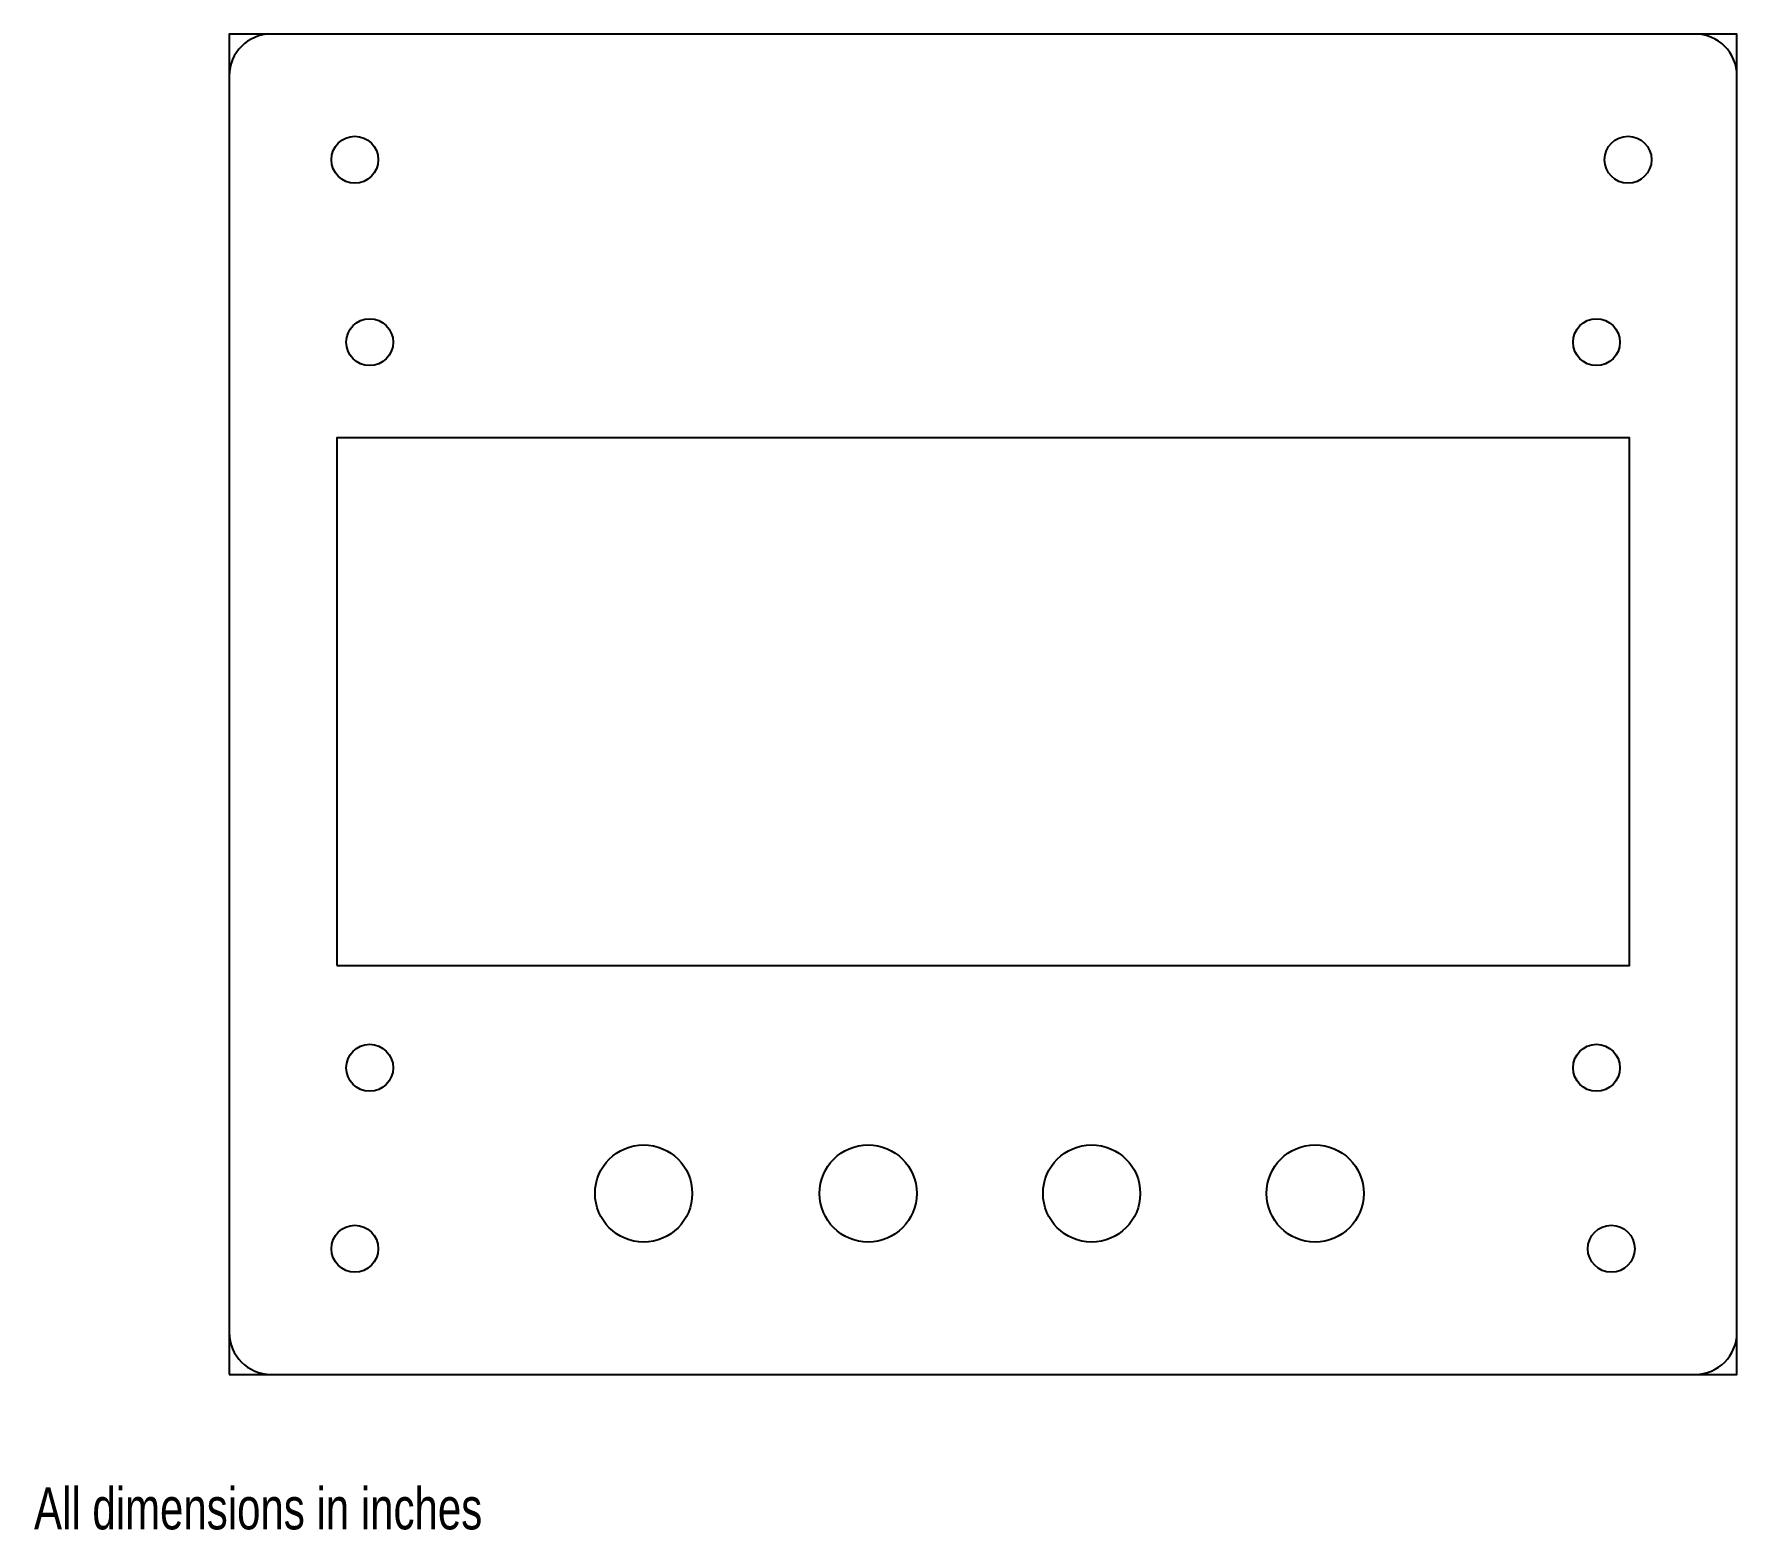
# Model space of a CAD drawing. Header units: inches. Extents: x 1.13 to 6.21, y 0.46 to 4.93.
import ezdxf

# ---------------------------------------------------------------- set-up
doc = ezdxf.new("R2010")
doc.units = ezdxf.units.IN
doc.header["$MEASUREMENT"] = 0
for name, color, linetype in [('Buttons', 70, 'CONTINUOUS'), ('Default', 70, 'CONTINUOUS'), ('Dimensions', 5, 'CONTINUOUS'), ('Display_PCB', 70, 'CONTINUOUS'), ('Display_Screws', 70, 'CONTINUOUS')]:
    doc.layers.add(name, color=color, linetype=linetype)
doc.layers.add('Panel_Screws', color=70, linetype='CONTINUOUS', lineweight=5)
doc.styles.get("Standard").update_dxf_attribs({"font": 'txt', "width": 0.75})

msp = doc.modelspace()

# ---------------------------------------------------------------- linework, layer by layer
at = {"layer": 'Buttons'}
for centre in [(2.9499, 1.4652), (3.6199, 1.4652), (4.2869, 1.4652), (4.9539, 1.4652)]:
    msp.add_circle(centre, 0.145, dxfattribs=at)
at = {"layer": 'Default'}
msp.add_lwpolyline([(1.7129, 0.9252), (6.2129, 0.9252), (6.2129, 4.9252), (1.7129, 4.9252)], close=True, dxfattribs=at)
for centre, start, end in [((1.8379, 4.8002), 90, 180), ((6.0879, 4.8002), 0, 90), ((1.8379, 1.0502), 180, 270), ((6.0879, 1.0502), 270, 360)]:
    msp.add_arc(centre, 0.125, start, end, dxfattribs=at)
at = {"layer": 'Dimensions'}
for centre in [(2.0879, 4.5502), (2.0879, 4.5502), (5.8879, 4.5502), (5.8879, 4.5502), (2.0879, 1.3002), (2.0879, 1.3002), (5.8379, 1.3002), (5.8379, 1.3002)]:
    msp.add_circle(centre, 0.07, dxfattribs=at)
at = {"layer": 'Display_PCB'}
msp.add_lwpolyline([(2.0337, 2.1452), (5.892, 2.1452), (5.892, 3.7202), (2.0337, 3.7202)], close=True, dxfattribs=at)
at = {"layer": 'Display_Screws'}
for centre in [(2.1323, 4.0056), (5.7936, 4.0056), (2.1323, 1.8402), (5.7936, 1.8402)]:
    msp.add_circle(centre, 0.07, dxfattribs=at)
at = {"layer": 'Panel_Screws'}
for centre in [(2.0879, 4.5502), (5.8879, 4.5502), (2.0879, 1.3002), (5.8379, 1.3002)]:
    msp.add_circle(centre, 0.07, dxfattribs=at)

# ---------------------------------------------------------------- texts
at = {"layer": 'Panel_Screws', "insert": (1.1303, 0.5877), "char_height": 0.125, "width": 100, "attachment_point": 1}
msp.add_mtext('All dimensions in inches', dxfattribs=at)

doc.saveas('drawing.dxf')
